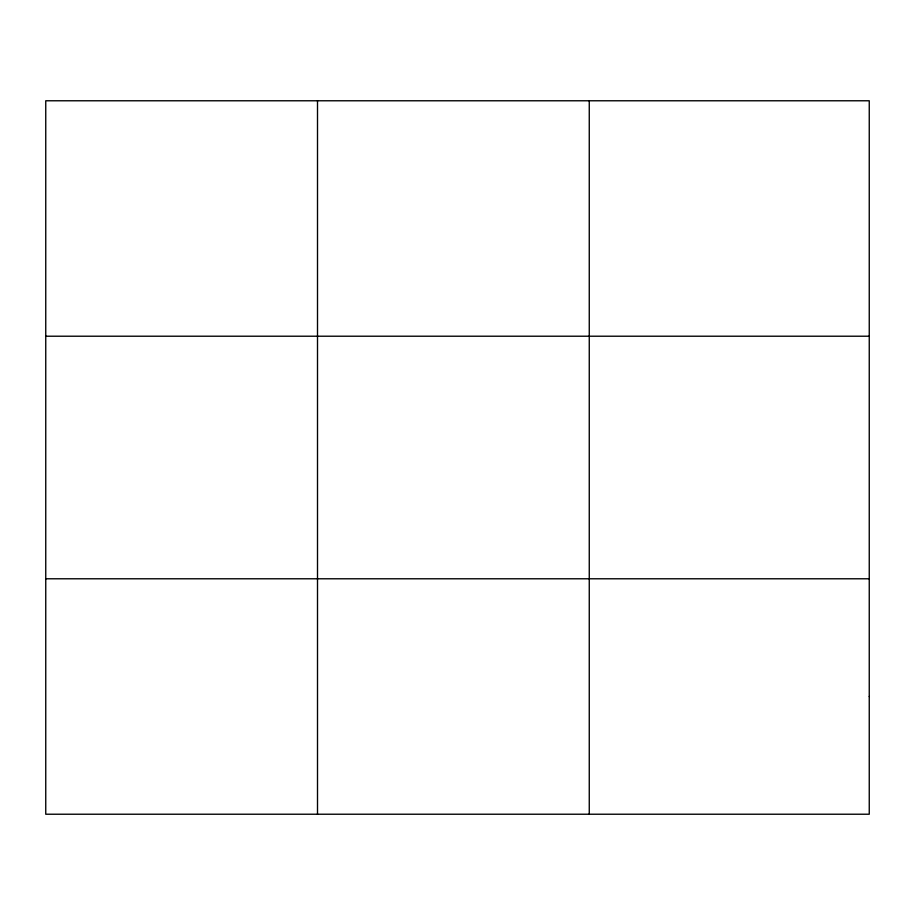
<?xml version="1.0" encoding="UTF-8"?>
<svg xmlns="http://www.w3.org/2000/svg" width="915" height="915" viewBox="0 0 915 915"><rect width="100%" height="100%" fill="white"/><g stroke="black" fill="none" stroke-linecap="round" stroke-linejoin="round"><path stroke-width="1.37" d="M317.505 814.224L317.505 100.776M589.26 814.224L589.26 100.776M45.75 336.217L869.25 336.217M45.75 578.783L869.25 578.783M869.25 696.498L869.25 814.224L45.75 814.224L45.75 100.776L869.25 100.776L869.25 696.498"/></g></svg>
